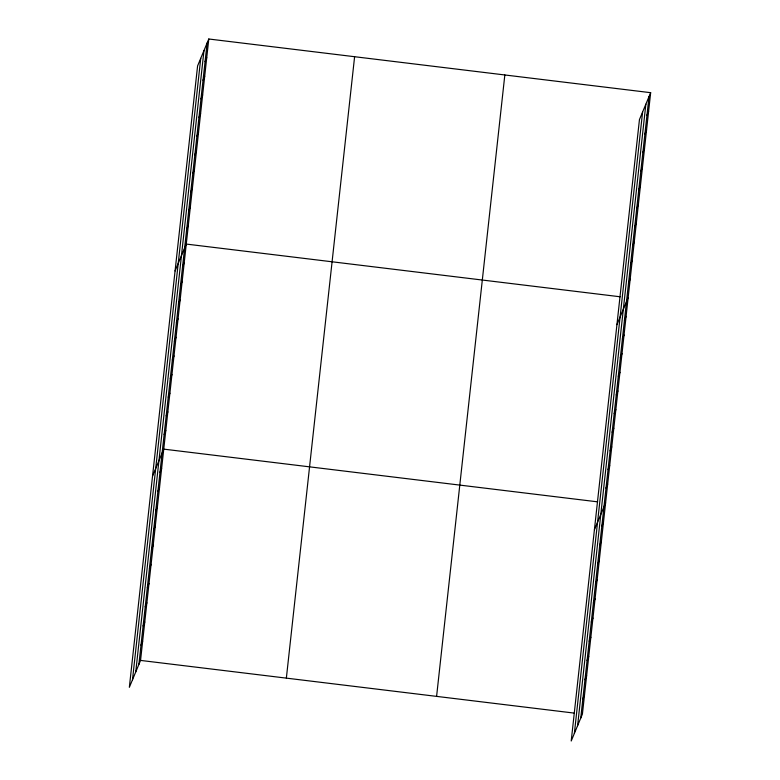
<?xml version="1.0" encoding="UTF-8"?>
<svg xmlns="http://www.w3.org/2000/svg" width="780" height="780" viewBox="0 0 780 780"><rect width="100%" height="100%" fill="white"/><g stroke="black" fill="none" stroke-linecap="round" stroke-linejoin="round"><path stroke-width="1.17" d="M132.493 679.75L200.743 58.344M135.739 671.96L203.98 50.544M138.889 664.394L207.129 42.978M208.786 39L197.594 65.9L129.344 687.317L140.546 660.416L208.786 39L650.657 92.683L582.407 714.1L571.213 741L639.454 119.584L650.657 92.683M286.357 678.132L354.607 56.716M436.595 696.384L504.835 74.968M574.363 733.434L642.603 112.018M577.6 725.644L645.85 104.228M580.749 718.078L648.999 96.662M205.082 61.62L206.739 57.642M203.034 80.262L204.691 76.284M200.986 98.904L202.644 94.926M198.939 117.546L200.596 113.568M196.891 136.188L198.549 132.21M194.844 154.84L196.501 150.852M192.797 173.482L194.454 169.494M190.749 192.124L192.406 188.136M188.701 210.766L190.359 206.778M186.654 229.408L188.311 225.42M175.071 270.972L186.264 244.072L620.158 296.78M182.569 266.692L184.216 262.714M180.521 285.334L182.169 281.356M178.474 303.976L180.121 299.998M176.426 322.618L178.084 318.64M174.379 341.26L176.036 337.282M172.331 359.902L173.989 355.924M170.284 378.544L171.941 374.566M168.236 397.186L169.894 393.208M166.189 415.828L167.846 411.85M164.141 434.47L165.799 430.492M152.549 476.034L163.751 449.134L597.636 501.842M159.978 472.319L161.636 468.341M157.872 491.527L159.53 487.549M155.766 510.734L157.423 506.756M153.65 529.942L155.308 525.964M151.544 549.149L153.202 545.171M149.438 568.357L151.096 564.379M147.322 587.564L148.98 583.586M145.216 606.772L146.874 602.794M143.111 625.979L144.768 622.001M140.995 645.187L142.652 641.209M646.951 115.303L648.609 111.326M644.904 133.945L646.562 129.968M642.856 152.588L644.514 148.609M640.809 171.23L642.466 167.251M638.761 189.871L640.419 185.893M636.714 208.514L638.371 204.535M634.667 227.155L636.324 223.178M632.619 245.797L634.276 241.82M630.572 264.44L632.229 260.462M628.524 283.081L630.182 279.103M616.931 324.656L628.134 297.745M624.429 320.375L626.087 316.387M622.382 339.017L624.039 335.029M620.334 357.659L621.992 353.671M618.286 376.301L619.944 372.314M616.239 394.943L617.896 390.956M614.192 413.585L615.849 409.607M612.144 432.227L613.801 428.249M610.096 450.869L611.754 446.891M608.049 469.511L609.707 465.533M606.001 488.153L607.659 484.175M594.418 529.717L605.611 502.817M601.848 526.003L603.505 522.025M599.742 545.21L601.39 541.232M597.626 564.418L599.284 560.44M595.52 583.625L597.178 579.647M593.414 602.833L595.062 598.855M591.298 622.04L592.956 618.062M589.192 641.248L590.85 637.27M587.077 660.455L588.734 656.477M584.971 679.663L586.628 675.685M582.865 698.87L584.522 694.892M140.546 660.416L574.441 713.125"/></g></svg>
